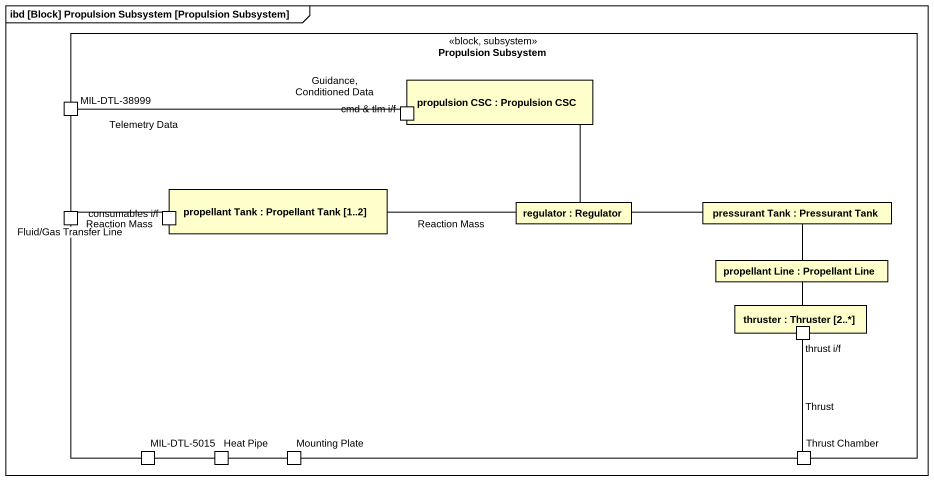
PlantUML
@startuml
mainframe ibd [Block] Propulsion Subsystem [Propulsion Subsystem]
rectangle "Propulsion Subsystem" as Propulsion_Subsystem <<block, subsystem>> {
  rectangle "propulsion CSC : Propulsion CSC" as propulsion_CSC {
    port "cmd & tlm i/f" as cmd_tlm_i_f
  }
  port "MIL-DTL-38999" as MIL_DTL_38999
  port "Fluid/Gas Transfer Line" as Fluid_Gas_Transfer_Line
  rectangle "propellant Tank : Propellant Tank [1..2]" as propellant_Tank {
    port "consumables i/f" as consumables_i_f
  }
  rectangle "regulator : Regulator" as regulator
  rectangle "pressurant Tank : Pressurant Tank" as pressurant_Tank
  rectangle "propellant Line : Propellant Line" as propellant_Line
  rectangle "thruster : Thruster [2..*]" as thruster {
    port "thrust i/f" as thrust_i_f
  }
  port "MIL-DTL-5015" as MIL_DTL_5015
  port "Heat Pipe" as Heat_Pipe
  port "Mounting Plate" as Mounting_Plate
  port "Thrust Chamber" as Thrust_Chamber
}
propulsion_CSC -- regulator
MIL_DTL_38999 -right- cmd_tlm_i_f : Guidance, Conditioned Data\nTelemetry Data
Fluid_Gas_Transfer_Line -right- consumables_i_f : Reaction Mass
propellant_Tank -right- regulator : Reaction Mass
regulator -right- pressurant_Tank
pressurant_Tank -- propellant_Line
propellant_Line -- thruster
Thrust_Chamber -up- thrust_i_f : Thrust
@enduml
